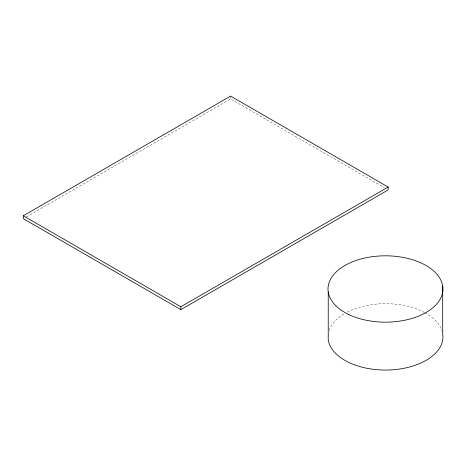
<?xml version="1.0" encoding="UTF-8"?>
<svg xmlns="http://www.w3.org/2000/svg" width="466" height="466" viewBox="0 0 466 466"><rect width="100%" height="100%" fill="white"/><g stroke="black" fill="none" stroke-linecap="round" stroke-linejoin="round"><path stroke-width="0.35" stroke-dasharray="2.33 1.75" d="M26.451 216.836L230.623 98.961L384.409 187.746M230.623 96.083L230.623 98.961M329.054 330.545A57.469 33.179 0 0 1 344.712 313.478M347.147 312.144A57.469 33.179 0 0 1 424.27 312.401M424.922 312.75A57.469 33.179 0 0 1 442.1 331.25"/><path stroke-width="0.7" d="M23.3 215.781L230.623 96.083L388.19 187.058L388.19 189.93L180.866 309.628L23.3 218.653L23.3 215.781L180.866 306.75L388.19 187.058M442.7 286.007L442.7 333.889A57.469 33.179 0 0 1 390.625 369.917A57.469 33.179 0 0 1 328.233 339.848L328.233 291.972M180.866 306.75L180.866 309.628M348.644 314.463A57.469 33.179 0 0 0 442.088 294.663A57.469 33.179 0 0 0 365.664 257.844A57.469 33.179 0 0 0 348.644 314.463"/></g></svg>
